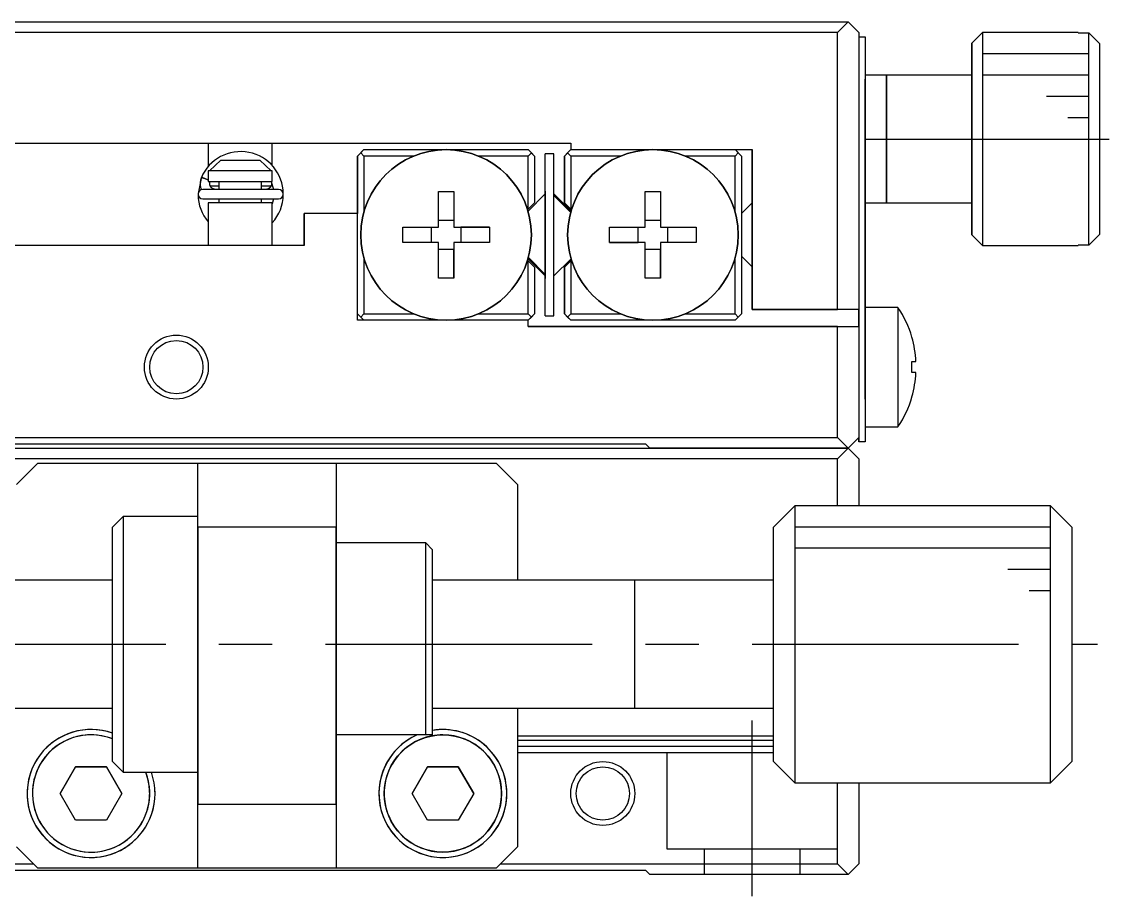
# Model space of a CAD drawing. Extents: x -121 to 391, y -8 to 276.
# Drawn here: x 97.8 to 148.8, y 27.2 to 68.2 of the extents above; entities that cross this region are included whole.
import ezdxf

# ---------------------------------------------------------------- set-up
doc = ezdxf.new("R2010")
doc.units = 0
doc.header["$LTSCALE"] = 10
doc.linetypes.add('CENTER', pattern=[2, 1.25, -0.25, 0.25, -0.25])
doc.linetypes.add('DASHED', pattern=[3.5, 2, -1.5])
doc.layers.get('0').update_dxf_attribs({"linetype": 'CONTINUOUS'})
doc.layers.add('CENTER', color=1, linetype='CENTER')

msp = doc.modelspace()

# ---------------------------------------------------------------- linework, layer by layer
at = {"color": 7, "linetype": 'CONTINUOUS'}
for p, q in [((57.559176, 68.225204), (136.559176, 68.225204)), ((136.559176, 68.225204), (136.059176, 67.725204)), ((137.059176, 67.725204), (136.559176, 68.225204)), ((136.059176, 67.725204), (58.059176, 67.725204)), ((136.059176, 54.725204), (136.059176, 67.725204)), ((137.059176, 67.725204), (137.059176, 54.725204)), ((137.059176, 67.725204), (137.059176, 48.525204)), ((137.059176, 67.725204), (137.059176, 48.525204)), ((137.059176, 67.525204), (137.359176, 67.525204)), ((137.359176, 67.525204), (137.359176, 65.525204)), ((137.359176, 67.525204), (137.359176, 48.525204)), ((137.359176, 67.525204), (137.359176, 48.525204)), ((142.859176, 67.725204), (142.359176, 67.225204)), ((147.359176, 67.725204), (142.859176, 67.725204)), ((142.859176, 67.725204), (142.859176, 57.725204)), ((147.359176, 67.725204), (147.359176, 67.709178)), ((147.359176, 67.709178), (147.859176, 67.709178)), ((147.859176, 57.741229), (147.859176, 67.709178)), ((147.859176, 67.709178), (148.359176, 67.207391)), ((142.359176, 65.725204), (142.359176, 67.225204)), ((142.359176, 58.225204), (142.359176, 67.225204)), ((142.359176, 67.225204), (142.359176, 58.225204)), ((142.359176, 67.225204), (142.359176, 58.225204)), ((148.359176, 67.207391), (148.359176, 58.243017)), ((138.359176, 65.725204), (137.359176, 65.725204)), ((142.359176, 65.725204), (137.359176, 65.725204)), ((142.359176, 65.725204), (137.359176, 65.725204)), ((137.359176, 50.525204), (137.359176, 65.525204)), ((138.359176, 59.725204), (138.359176, 65.725204)), ((142.359176, 65.725204), (138.359176, 65.725204)), ((138.359176, 65.725204), (138.359176, 59.725204)), ((138.359176, 65.725204), (138.359176, 59.725204)), ((138.359176, 65.725204), (138.359176, 59.725204)), ((142.359176, 59.725204), (142.359176, 65.725204)), ((142.359176, 65.725204), (142.359176, 59.725204)), ((70.559176, 62.525204), (123.559176, 62.525204)), ((70.559176, 62.525204), (123.559176, 62.525204)), ((87.134176, 62.525204), (106.984176, 62.525204)), ((106.559176, 62.525204), (106.559176, 61.437871)), ((106.984176, 62.525204), (109.134176, 62.525204)), ((109.134176, 62.525204), (123.559176, 62.525204)), ((109.559176, 61.475624), (109.559176, 62.525204)), ((113.859176, 62.225204), (113.559176, 61.925204)), ((113.859176, 62.225204), (113.559176, 61.925204)), ((113.709176, 62.075204), (113.859176, 62.225204)), ((113.859176, 62.225204), (113.709176, 62.075204)), ((113.859176, 62.225204), (117.709176, 62.225204)), ((113.859176, 62.225204), (121.559176, 62.225204)), ((113.859176, 62.225204), (121.559176, 62.225204)), ((117.709176, 62.225204), (121.559176, 62.225204)), ((121.559176, 62.225204), (121.709176, 62.075204)), ((121.859176, 61.925204), (121.559176, 62.225204)), ((121.859176, 61.925204), (121.559176, 62.225204)), ((123.559176, 62.225204), (123.259176, 61.925204)), ((123.559176, 62.225204), (123.259176, 61.925204)), ((123.409176, 62.075204), (123.559176, 62.225204)), ((123.559176, 62.225204), (123.409176, 62.075204)), ((123.559176, 62.525204), (123.559176, 62.225204)), ((123.559176, 62.225204), (132.059176, 62.225204)), ((131.259176, 62.225204), (131.409176, 62.075204)), ((131.559176, 61.925204), (131.259176, 62.225204)), ((131.559176, 61.925204), (131.259176, 62.225204)), ((132.059176, 62.225204), (132.059176, 54.725204)), ((132.059176, 58.725204), (132.059176, 62.225204)), ((132.059176, 54.725204), (132.059176, 62.225204)), ((132.059176, 54.725204), (132.059176, 62.225204)), ((106.613493, 61.225204), (107.142661, 61.725204)), ((107.142661, 61.725204), (108.975691, 61.725204)), ((108.975691, 61.725204), (109.504859, 61.225204)), ((113.709176, 62.075204), (113.559176, 61.925204)), ((113.559176, 61.925204), (113.709176, 62.075204)), ((113.559176, 59.225204), (113.559176, 61.925204)), ((113.559176, 61.925204), (113.559176, 59.225204)), ((113.559176, 54.225204), (113.559176, 61.925204)), ((113.559176, 54.225204), (113.559176, 61.925204)), ((113.859176, 61.925204), (113.709176, 62.075204)), ((113.859176, 61.925204), (113.859176, 59.310331)), ((116.189308, 61.925204), (113.859176, 61.925204)), ((121.559176, 61.925204), (119.229045, 61.925204)), ((121.709176, 62.075204), (121.559176, 61.925204)), ((121.559176, 59.434912), (121.559176, 61.925204)), ((121.859176, 61.925204), (121.709176, 62.075204)), ((121.859176, 61.925204), (121.859176, 59.734912)), ((122.359176, 60.146524), (122.359176, 62.025204)), ((122.359176, 54.425204), (122.359176, 62.025204)), ((122.759176, 62.025204), (122.359176, 62.025204)), ((122.359176, 54.425204), (122.359176, 62.025204)), ((122.359176, 54.425204), (122.359176, 62.025204)), ((122.759176, 54.425204), (122.759176, 62.025204)), ((123.409176, 62.075204), (123.259176, 61.925204)), ((123.259176, 61.925204), (123.409176, 62.075204)), ((123.259176, 59.734912), (123.259176, 61.925204)), ((123.259176, 61.925204), (123.259176, 59.734912)), ((123.259176, 61.925204), (123.259176, 59.734912)), ((123.259176, 61.925204), (123.259176, 59.734912)), ((123.559176, 61.925204), (123.409176, 62.075204)), ((123.559176, 61.925204), (123.559176, 59.434912)), ((125.889308, 61.925204), (123.559176, 61.925204)), ((131.259176, 61.925204), (128.929045, 61.925204)), ((131.409176, 62.075204), (131.259176, 61.925204)), ((131.259176, 59.310331), (131.259176, 61.925204)), ((131.559176, 61.925204), (131.409176, 62.075204)), ((131.559176, 61.925204), (131.559176, 54.525204)), ((106.613493, 61.225204), (106.559176, 61.225204)), ((106.559176, 61.225204), (106.559176, 60.725204)), ((109.559176, 61.225204), (106.559176, 61.225204)), ((109.559176, 61.225204), (106.559176, 61.225204)), ((109.504859, 61.225204), (106.613493, 61.225204)), ((109.559176, 61.225204), (109.504859, 61.225204)), ((109.559176, 60.725204), (109.559176, 61.225204)), ((132.059176, 59.725204), (132.059176, 61.225209)), ((132.059176, 59.725204), (132.059176, 61.225209)), ((106.215623, 60.868863), (106.076831, 60.161912)), ((106.180026, 60.706676), (106.17726, 60.67091)), ((106.184573, 60.742261), (106.180026, 60.706676)), ((106.190889, 60.77758), (106.184573, 60.742261)), ((106.198959, 60.812545), (106.190889, 60.77758)), ((106.208764, 60.84707), (106.198959, 60.812545)), ((106.220279, 60.881068), (106.208764, 60.84707)), ((106.233965, 60.914326), (106.215623, 60.868863)), ((106.233965, 60.914326), (106.215623, 60.868863)), ((106.228866, 60.901687), (106.215623, 60.868863)), ((106.232739, 60.912713), (106.220279, 60.881068)), ((106.234123, 60.914262), (106.228866, 60.901687)), ((106.234396, 60.914236), (106.232739, 60.912713)), ((106.251717, 60.954667), (106.234123, 60.914262)), ((106.237765, 60.91502), (106.234396, 60.914236)), ((106.237218, 60.921714), (106.483095, 60.842479)), ((106.242201, 60.915089), (106.237765, 60.91502)), ((106.247954, 60.914562), (106.242201, 60.915089)), ((106.254984, 60.913442), (106.247954, 60.914562)), ((106.263244, 60.911736), (106.254984, 60.913442)), ((106.272681, 60.909456), (106.263244, 60.911736)), ((106.28323, 60.906616), (106.272681, 60.909456)), ((106.294822, 60.903237), (106.28323, 60.906616)), ((106.30738, 60.89934), (106.294822, 60.903237)), ((106.32082, 60.894951), (106.30738, 60.89934)), ((106.335053, 60.890099), (106.32082, 60.894951)), ((106.349984, 60.884817), (106.335053, 60.890099)), ((106.365515, 60.87914), (106.349984, 60.884817)), ((106.381541, 60.873105), (106.365515, 60.87914)), ((106.397956, 60.866752), (106.381541, 60.873105)), ((106.414652, 60.860125), (106.397956, 60.866752)), ((106.431517, 60.853266), (106.414652, 60.860125)), ((106.448439, 60.846222), (106.431517, 60.853266)), ((106.465305, 60.839039), (106.448439, 60.846222)), ((106.482003, 60.831765), (106.465305, 60.839039)), ((106.498423, 60.824449), (106.482003, 60.831765)), ((106.483095, 60.842479), (106.559184, 60.806605)), ((106.514455, 60.817138), (106.498423, 60.824449)), ((106.529993, 60.809883), (106.514455, 60.817138)), ((106.544933, 60.80273), (106.529993, 60.809883)), ((106.559176, 60.795727), (106.544933, 60.80273)), ((106.559176, 60.725204), (109.559176, 60.725204)), ((106.6301, 60.678547), (106.632733, 60.691944)), ((106.632733, 60.691944), (106.63604, 60.705191)), ((106.63604, 60.705191), (106.640013, 60.718252)), ((106.640013, 60.718252), (106.642437, 60.725232)), ((107.059176, 60.725204), (107.059176, 60.361064)), ((107.059176, 60.725204), (107.059176, 60.361064)), ((107.059176, 60.725204), (107.059176, 60.361064)), ((109.059176, 60.361064), (109.059176, 60.725204)), ((109.059176, 60.361064), (109.059176, 60.725204)), ((109.059176, 60.361064), (109.059176, 60.725204)), ((109.509141, 60.725208), (109.509297, 60.724775)), ((109.509297, 60.724775), (109.513597, 60.71184)), ((109.50976, 60.725352), (109.610022, 60.361093)), ((109.513597, 60.71184), (109.517239, 60.6987)), ((109.517239, 60.6987), (109.520212, 60.68539)), ((109.918235, 60.912413), (109.905266, 60.942488)), ((109.914546, 60.918867), (109.914348, 60.921571)), ((109.938918, 60.859186), (109.91883, 60.912713)), ((106.17726, 60.67091), (106.176279, 60.635053)), ((106.176279, 60.635053), (106.177088, 60.599192)), ((106.177088, 60.599192), (106.179683, 60.563415)), ((106.179683, 60.563415), (106.184059, 60.527811)), ((106.184059, 60.527811), (106.190205, 60.492466)), ((106.190205, 60.492466), (106.198105, 60.457467)), ((106.198105, 60.457467), (106.207741, 60.422901)), ((106.207741, 60.422901), (106.219089, 60.388852)), ((106.219089, 60.388852), (106.232121, 60.355404)), ((106.232121, 60.355404), (106.23404, 60.350862)), ((109.850785, 60.361064), (106.300785, 60.361064)), ((106.626314, 60.637802), (106.626887, 60.65144)), ((106.626434, 60.624154), (106.626314, 60.637802)), ((106.627244, 60.610532), (106.626434, 60.624154)), ((106.626887, 60.65144), (106.62815, 60.665034)), ((106.628743, 60.596971), (106.627244, 60.610532)), ((106.62815, 60.665034), (106.6301, 60.678547)), ((106.630926, 60.583508), (106.628743, 60.596971)), ((106.633786, 60.570175), (106.630926, 60.583508)), ((106.637314, 60.557008), (106.633786, 60.570175)), ((106.641501, 60.54404), (106.637314, 60.557008)), ((106.646335, 60.531304), (106.641501, 60.54404)), ((106.651801, 60.518832), (106.646335, 60.531304)), ((106.648555, 60.525204), (107.059176, 60.525204)), ((106.657885, 60.506654), (106.651801, 60.518832)), ((106.664569, 60.4948), (106.657885, 60.506654)), ((106.671836, 60.4833), (106.664569, 60.4948)), ((106.679665, 60.472182), (106.671836, 60.4833)), ((106.688037, 60.461471), (106.679665, 60.472182)), ((106.696928, 60.451194), (106.688037, 60.461471)), ((106.706317, 60.441375), (106.696928, 60.451194)), ((106.716178, 60.432035), (106.706317, 60.441375)), ((106.726487, 60.423198), (106.716178, 60.432035)), ((106.737217, 60.414883), (106.726487, 60.423198)), ((106.748342, 60.407109), (106.737217, 60.414883)), ((106.759834, 60.399894), (106.748342, 60.407109)), ((106.771666, 60.393254), (106.759834, 60.399894)), ((106.783807, 60.387203), (106.771666, 60.393254)), ((106.79623, 60.381756), (106.783807, 60.387203)), ((106.808904, 60.376925), (106.79623, 60.381756)), ((106.821798, 60.372719), (106.808904, 60.376925)), ((106.834882, 60.36915), (106.821798, 60.372719)), ((106.848125, 60.366223), (106.834882, 60.36915)), ((106.861496, 60.363947), (106.848125, 60.366223)), ((106.874962, 60.362327), (106.861496, 60.363947)), ((106.888492, 60.361365), (106.874962, 60.362327)), ((106.901341, 60.361064), (106.888492, 60.361365)), ((107.059176, 60.525204), (107.059176, 60.361064)), ((109.059176, 60.525204), (109.503012, 60.525204)), ((109.059176, 60.361064), (109.059176, 60.525204)), ((109.255734, 60.36112), (109.250228, 60.361064)), ((109.269287, 60.361724), (109.255734, 60.36112)), ((109.282797, 60.362989), (109.269287, 60.361724)), ((109.296231, 60.364912), (109.282797, 60.362989)), ((109.309557, 60.36749), (109.296231, 60.364912)), ((109.322744, 60.370717), (109.309557, 60.36749)), ((109.335761, 60.374586), (109.322744, 60.370717)), ((109.348575, 60.379089), (109.335761, 60.374586)), ((109.361156, 60.384216), (109.348575, 60.379089)), ((109.373474, 60.389957), (109.361156, 60.384216)), ((109.385498, 60.396298), (109.373474, 60.389957)), ((109.397198, 60.403225), (109.385498, 60.396298)), ((109.408546, 60.410724), (109.397198, 60.403225)), ((109.419513, 60.418776), (109.408546, 60.410724)), ((109.430072, 60.427364), (109.419513, 60.418776)), ((109.440194, 60.436468), (109.430072, 60.427364)), ((109.449856, 60.446067), (109.440194, 60.436468)), ((109.45903, 60.456138), (109.449856, 60.446067)), ((109.467693, 60.466657), (109.45903, 60.456138)), ((109.475823, 60.477599), (109.467693, 60.466657)), ((109.483396, 60.488938), (109.475823, 60.477599)), ((109.490394, 60.500645), (109.483396, 60.488938)), ((109.496796, 60.512691), (109.490394, 60.500645)), ((109.502586, 60.525047), (109.496796, 60.512691)), ((109.507746, 60.537682), (109.502586, 60.525047)), ((109.512264, 60.550563), (109.507746, 60.537682)), ((109.516125, 60.563657), (109.512264, 60.550563)), ((109.51932, 60.57693), (109.516125, 60.563657)), ((109.52184, 60.590349), (109.51932, 60.57693)), ((109.520212, 60.68539), (109.52251, 60.671942)), ((109.523676, 60.603878), (109.52184, 60.590349)), ((109.52251, 60.671942), (109.524123, 60.658392)), ((109.524825, 60.617483), (109.523676, 60.603878)), ((109.524123, 60.658392), (109.525049, 60.644775)), ((109.525283, 60.631127), (109.524825, 60.617483)), ((109.525049, 60.644775), (109.525283, 60.631127)), ((117.349176, 60.260634), (118.069176, 60.260634)), ((117.349176, 58.585204), (117.349176, 60.260634)), ((118.069176, 60.260634), (118.069176, 58.585204)), ((118.069176, 60.260634), (118.069176, 58.913233)), ((118.069176, 60.260634), (118.069176, 58.585204)), ((118.069176, 60.260634), (118.069176, 58.585204)), ((122.359176, 60.146524), (122.359176, 60.275204)), ((122.359176, 60.275204), (122.359176, 60.146524)), ((122.359176, 60.146524), (122.359176, 60.275204)), ((122.359176, 60.275204), (122.359176, 60.146524)), ((122.359176, 60.146524), (122.359176, 60.275204)), ((122.359176, 60.275204), (122.359176, 60.146524)), ((122.359176, 60.146524), (122.359176, 60.275204)), ((122.359176, 60.275204), (122.359176, 60.146524)), ((122.359176, 60.146524), (122.359176, 60.275204)), ((122.359176, 60.275204), (122.359176, 60.146524)), ((122.359176, 60.146524), (122.359176, 60.275204)), ((122.359176, 60.275204), (122.359176, 60.146524)), ((122.359176, 60.146524), (122.359176, 60.275204)), ((122.359176, 60.275204), (122.359176, 60.146524)), ((122.359176, 60.146524), (122.359176, 60.275204)), ((122.359176, 60.275204), (122.359176, 60.146524)), ((122.359176, 60.146524), (122.359176, 60.275204)), ((122.359176, 60.275204), (122.359176, 60.146524)), ((122.359176, 60.146524), (122.359176, 60.275204)), ((122.359176, 60.275204), (122.359176, 60.146524)), ((122.359176, 60.146524), (122.359176, 60.275204)), ((122.359176, 60.275204), (122.359176, 60.146524)), ((122.359176, 60.146524), (122.359176, 60.275204)), ((122.359176, 60.275204), (122.359176, 56.175204)), ((127.049176, 60.260634), (127.769176, 60.260634)), ((127.049176, 58.585204), (127.049176, 60.260634)), ((127.769176, 60.260634), (127.769176, 58.585204)), ((127.769176, 60.260634), (127.769176, 58.913233)), ((127.769176, 60.260634), (127.769176, 58.585204)), ((127.769176, 60.260634), (127.769176, 58.585204)), ((106.300785, 59.911064), (109.850785, 59.911064)), ((109.559176, 59.725204), (106.559176, 59.725204)), ((106.559176, 59.725204), (106.559176, 57.725204)), ((107.059176, 59.911064), (107.059176, 59.725204)), ((107.059176, 59.911064), (107.059176, 59.725204)), ((107.059176, 59.911064), (107.059176, 59.725204)), ((107.059176, 59.911064), (107.059176, 59.725204)), ((109.059176, 59.725204), (109.059176, 59.911064)), ((109.059176, 59.725204), (109.059176, 59.911064)), ((109.059176, 59.725204), (109.059176, 59.911064)), ((109.059176, 59.725204), (109.059176, 59.911064)), ((109.559176, 57.725204), (109.559176, 59.725204)), ((109.609701, 59.911014), (109.559542, 59.685991)), ((121.530764, 59.406501), (121.859176, 59.734912)), ((121.530764, 59.406501), (121.859176, 59.734912)), ((122.359176, 60.146524), (121.551131, 59.338479)), ((121.559176, 59.434912), (121.859176, 59.734912)), ((123.567221, 59.338479), (122.759176, 60.146524)), ((122.759176, 60.075813), (123.551666, 59.283323)), ((123.559176, 59.434912), (123.259176, 59.734912)), ((123.259176, 59.734912), (123.559176, 59.434912)), ((123.259176, 59.734912), (123.587588, 59.406501)), ((123.259176, 59.734912), (123.587588, 59.406501)), ((132.059176, 59.725204), (131.559176, 59.225204)), ((132.059176, 59.725204), (131.559176, 59.225204)), ((132.059176, 59.725204), (131.809176, 59.475204)), ((137.359176, 59.725204), (138.359176, 59.725204)), ((137.359176, 59.725204), (142.359176, 59.725204)), ((137.359176, 59.725204), (142.359176, 59.725204)), ((138.359176, 59.725204), (142.359176, 59.725204)), ((142.359176, 58.225204), (142.359176, 59.725204)), ((111.059176, 59.225204), (111.059176, 57.725204)), ((113.559176, 59.225204), (111.059176, 59.225204)), ((111.059176, 57.725204), (111.059176, 59.225204)), ((111.059176, 57.725204), (111.059176, 59.225204)), ((111.059176, 57.725204), (111.059176, 59.225204)), ((113.559176, 54.225204), (113.559176, 59.225204)), ((121.530764, 59.406501), (121.559176, 59.434912)), ((123.587588, 59.406501), (123.559176, 59.434912)), ((123.559176, 59.434912), (123.587588, 59.406501)), ((131.809176, 59.475204), (131.559176, 59.225204)), ((117.349176, 58.913233), (118.069176, 58.913233)), ((118.069176, 58.913233), (118.069176, 58.585204)), ((127.049176, 58.913233), (127.769176, 58.913233)), ((127.769176, 58.913233), (127.769176, 58.585204)), ((132.059176, 58.725204), (132.059176, 57.772576)), ((132.059176, 57.772576), (132.059176, 58.725204)), ((115.673746, 57.865204), (115.673746, 58.585204)), ((115.673746, 58.585204), (117.349176, 58.585204)), ((115.673746, 58.585204), (117.021147, 58.585204)), ((115.673746, 58.585204), (117.349176, 58.585204)), ((115.673746, 58.585204), (117.349176, 58.585204)), ((117.021147, 58.585204), (117.349176, 58.585204)), ((117.021147, 57.865204), (117.021147, 58.585204)), ((118.069176, 58.585204), (119.744607, 58.585204)), ((118.069176, 58.585204), (118.397205, 58.585204)), ((118.069176, 58.585204), (119.744607, 58.585204)), ((118.069176, 58.585204), (119.744607, 58.585204)), ((119.744607, 58.585204), (118.397205, 58.585204)), ((118.397205, 58.585204), (118.397205, 57.865204)), ((119.744607, 58.585204), (119.744607, 57.865204)), ((125.373746, 58.585204), (127.049176, 58.585204)), ((125.373746, 57.865204), (125.373746, 58.585204)), ((126.721147, 57.865204), (126.721147, 58.585204)), ((127.769176, 58.585204), (129.444607, 58.585204)), ((128.097205, 58.585204), (128.097205, 57.865204)), ((129.444607, 58.585204), (129.444607, 57.865204)), ((142.359176, 58.225204), (142.859176, 57.725204)), ((148.359176, 58.243017), (147.859176, 57.741229)), ((111.059176, 57.725204), (83.059176, 57.725204)), ((111.059176, 57.725204), (83.059176, 57.725204)), ((106.984176, 57.725204), (87.134176, 57.725204)), ((109.134176, 57.725204), (106.984176, 57.725204)), ((111.059176, 57.725204), (109.134176, 57.725204)), ((117.349176, 57.865204), (115.673746, 57.865204)), ((117.349176, 56.189773), (117.349176, 57.865204)), ((118.069176, 57.865204), (118.069176, 56.189773)), ((119.744607, 57.865204), (118.069176, 57.865204)), ((118.069176, 57.865204), (118.069176, 57.537175)), ((118.069176, 57.865204), (118.069176, 56.189773)), ((118.069176, 57.865204), (118.069176, 56.189773)), ((127.049176, 57.865204), (125.373746, 57.865204)), ((125.373746, 57.865204), (126.721147, 57.865204)), ((127.049176, 57.865204), (125.373746, 57.865204)), ((127.049176, 57.865204), (125.373746, 57.865204)), ((127.049176, 57.865204), (126.721147, 57.865204)), ((127.049176, 56.189773), (127.049176, 57.865204)), ((127.769176, 57.865204), (127.769176, 56.189773)), ((129.444607, 57.865204), (127.769176, 57.865204)), ((127.769176, 57.865204), (127.769176, 57.537175)), ((128.097205, 57.865204), (127.769176, 57.865204)), ((129.444607, 57.865204), (127.769176, 57.865204)), ((127.769176, 57.865204), (127.769176, 56.189773)), ((127.769176, 57.865204), (127.769176, 56.189773)), ((129.444607, 57.865204), (127.769176, 57.865204)), ((129.444607, 57.865204), (128.097205, 57.865204)), ((142.859176, 57.725204), (147.359176, 57.725204)), ((147.859176, 57.741229), (147.359176, 57.741229)), ((147.359176, 57.741229), (147.359176, 57.725204)), ((113.859176, 57.140077), (113.859176, 54.525204)), ((118.069176, 57.537175), (117.349176, 57.537175)), ((118.069176, 56.189773), (118.069176, 57.537175)), ((122.359176, 56.374594), (121.566686, 57.167084)), ((122.359176, 56.374594), (121.566686, 57.167084)), ((122.359176, 56.374594), (121.566686, 57.167084)), ((122.359176, 56.374594), (121.566686, 57.167084)), ((127.769176, 57.537175), (127.049176, 57.537175)), ((127.769176, 56.189773), (127.769176, 57.537175)), ((131.259176, 54.525204), (131.259176, 57.140077)), ((131.559176, 57.225204), (131.809176, 56.975204)), ((131.559176, 57.225204), (132.059176, 56.725204)), ((131.559176, 57.225204), (132.059176, 56.725204)), ((121.559176, 57.015495), (121.530764, 57.043907)), ((121.859176, 56.715495), (121.530764, 57.043907)), ((121.859176, 56.715495), (121.530764, 57.043907)), ((121.551131, 57.111928), (122.359176, 56.303883)), ((121.559176, 54.525204), (121.559176, 57.015495)), ((121.859176, 56.715495), (121.559176, 57.015495)), ((121.859176, 56.715495), (121.859176, 54.525204)), ((122.759176, 56.303883), (123.567221, 57.111928)), ((123.587588, 57.043907), (123.259176, 56.715495)), ((123.587588, 57.043907), (123.259176, 56.715495)), ((123.559176, 57.015495), (123.259176, 56.715495)), ((123.259176, 56.715495), (123.559176, 57.015495)), ((123.259176, 54.525204), (123.259176, 56.715495)), ((123.259176, 56.715495), (123.259176, 54.525204)), ((123.259176, 56.715495), (123.259176, 54.525204)), ((123.259176, 56.715495), (123.259176, 54.525204)), ((123.559176, 57.015495), (123.587588, 57.043907)), ((123.587588, 57.043907), (123.559176, 57.015495)), ((123.559176, 57.015495), (123.559176, 54.525204)), ((131.809176, 56.975204), (132.059176, 56.725204)), ((132.059176, 54.725204), (132.059176, 56.725209)), ((118.069176, 56.189773), (117.349176, 56.189773)), ((122.359176, 56.374594), (122.359176, 56.175204)), ((122.359176, 56.175204), (122.359176, 56.374594)), ((122.359176, 56.175204), (122.359176, 56.303883)), ((122.359176, 56.303883), (122.359176, 56.175204)), ((122.359176, 56.175204), (122.359176, 56.303883)), ((122.359176, 56.303883), (122.359176, 56.175204)), ((122.359176, 56.175204), (122.359176, 56.303883)), ((122.359176, 56.303883), (122.359176, 56.175204)), ((122.359176, 56.175204), (122.359176, 56.303883)), ((122.359176, 56.303883), (122.359176, 56.175204)), ((122.359176, 56.175204), (122.359176, 56.303883)), ((122.359176, 56.303883), (122.359176, 56.175204)), ((122.359176, 56.175204), (122.359176, 56.303883)), ((122.359176, 56.303883), (122.359176, 56.175204)), ((122.359176, 56.175204), (122.359176, 56.303883)), ((122.359176, 56.303883), (122.359176, 56.175204)), ((122.359176, 56.175204), (122.359176, 56.303883)), ((122.359176, 56.303883), (122.359176, 56.175204)), ((122.359176, 56.175204), (122.359176, 56.303883)), ((122.359176, 56.303883), (122.359176, 56.175204)), ((122.359176, 56.175204), (122.359176, 56.303883)), ((122.359176, 56.303883), (122.359176, 56.175204)), ((122.359176, 56.175204), (122.359176, 56.303883)), ((122.359176, 54.425204), (122.359176, 56.303883)), ((127.769176, 56.189773), (127.049176, 56.189773)), ((132.059176, 54.725204), (136.059176, 54.725204)), ((137.059176, 54.725204), (132.059176, 54.725204)), ((137.059176, 54.725204), (132.059176, 54.725204)), ((137.059176, 54.725204), (136.059176, 54.725204)), ((137.059176, 53.925204), (137.059176, 54.725204)), ((137.059176, 53.925204), (137.059176, 54.725204)), ((138.901639, 54.825204), (137.359176, 54.825204)), ((138.901639, 54.825204), (138.901639, 49.225204)), ((113.559176, 54.525204), (113.709176, 54.375204)), ((113.709176, 54.375204), (113.559176, 54.525204)), ((113.859176, 54.225204), (113.559176, 54.525204)), ((113.859176, 54.225204), (113.559176, 54.525204)), ((121.559176, 54.225204), (113.559176, 54.225204)), ((113.709176, 54.375204), (113.859176, 54.525204)), ((113.859176, 54.225204), (113.709176, 54.375204)), ((113.709176, 54.375204), (113.859176, 54.225204)), ((113.859176, 54.525204), (116.189308, 54.525204)), ((119.229045, 54.525204), (121.559176, 54.525204)), ((121.559176, 54.525204), (121.709176, 54.375204)), ((121.559176, 54.225204), (121.859176, 54.525204)), ((121.559176, 54.225204), (121.859176, 54.525204)), ((121.709176, 54.375204), (121.559176, 54.225204)), ((121.559176, 53.925204), (121.559176, 54.225204)), ((121.709176, 54.375204), (121.859176, 54.525204)), ((122.359176, 54.425204), (122.759176, 54.425204)), ((123.259176, 54.525204), (123.409176, 54.375204)), ((123.409176, 54.375204), (123.259176, 54.525204)), ((123.559176, 54.225204), (123.259176, 54.525204)), ((123.559176, 54.225204), (123.259176, 54.525204)), ((123.409176, 54.375204), (123.559176, 54.525204)), ((123.559176, 54.225204), (123.409176, 54.375204)), ((123.409176, 54.375204), (123.559176, 54.225204)), ((123.559176, 54.525204), (125.889308, 54.525204)), ((127.409176, 54.225204), (123.559176, 54.225204)), ((131.259176, 54.225204), (123.559176, 54.225204)), ((131.259176, 54.225204), (123.559176, 54.225204)), ((131.259176, 54.225204), (127.409176, 54.225204)), ((128.929045, 54.525204), (131.259176, 54.525204)), ((131.259176, 54.525204), (131.409176, 54.375204)), ((131.259176, 54.225204), (131.559176, 54.525204)), ((131.259176, 54.225204), (131.559176, 54.525204)), ((131.409176, 54.375204), (131.259176, 54.225204)), ((131.409176, 54.375204), (131.559176, 54.525204)), ((136.059176, 53.925204), (121.559176, 53.925204)), ((121.559176, 53.925204), (137.059176, 53.925204)), ((121.559176, 53.925204), (137.059176, 53.925204)), ((136.059176, 48.725204), (136.059176, 53.925204)), ((136.059176, 53.925204), (137.059176, 53.925204)), ((137.059176, 53.925204), (137.059176, 48.725204)), ((139.552381, 53.424343), (139.558549, 53.427352)), ((139.552381, 52.285204), (139.745638, 52.285204)), ((139.552381, 51.765204), (139.552381, 52.285204)), ((139.745638, 51.765204), (139.552381, 51.765204)), ((137.359176, 50.525204), (137.359176, 48.525204)), ((139.558549, 50.623056), (139.552381, 50.626065)), ((137.359176, 49.225204), (138.901639, 49.225204)), ((58.059176, 48.725204), (136.059176, 48.725204)), ((136.559176, 48.225204), (136.059176, 48.725204)), ((137.059176, 47.725204), (136.059176, 48.725204)), ((137.059176, 48.725204), (136.059176, 47.725204)), ((137.059176, 48.725204), (136.059176, 47.725204)), ((137.059176, 47.725204), (136.059176, 48.725204)), ((137.059176, 48.725204), (136.559176, 48.225204)), ((137.059176, 48.525204), (137.059176, 48.725204)), ((137.059176, 48.525204), (137.059176, 48.725204)), ((137.359176, 48.525204), (137.059176, 48.525204)), ((57.559176, 48.225204), (136.559176, 48.225204)), ((57.559176, 48.225204), (136.559176, 48.225204)), ((66.859176, 48.225204), (127.259176, 48.225204)), ((67.059176, 48.425204), (127.059176, 48.425204)), ((127.059176, 48.425204), (127.259176, 48.225204)), ((127.059176, 48.425204), (127.259176, 48.225204)), ((127.059176, 48.425204), (127.259176, 48.225204)), ((127.059176, 48.425204), (127.259176, 48.225204)), ((136.559176, 48.225204), (127.259176, 48.225204)), ((127.259176, 48.225204), (136.559176, 48.225204)), ((136.559176, 48.225204), (136.059176, 47.725204)), ((137.059176, 47.725204), (136.559176, 48.225204)), ((136.059176, 47.725204), (58.059176, 47.725204)), ((98.559176, 47.525204), (97.559176, 46.525204)), ((98.559176, 47.525204), (106.059176, 47.525204)), ((98.559176, 47.525204), (120.059176, 47.525204)), ((98.559176, 47.525204), (120.059176, 47.525204)), ((106.059176, 47.525204), (112.559176, 47.525204)), ((106.059176, 44.525204), (106.059176, 47.525204)), ((106.059176, 28.525204), (106.059176, 47.525204)), ((106.059176, 28.525204), (106.059176, 47.525204)), ((112.559176, 47.525204), (112.559176, 44.525204)), ((112.559176, 47.525204), (120.059176, 47.525204)), ((112.559176, 47.525204), (112.559176, 28.525204)), ((112.559176, 47.525204), (112.559176, 28.525204)), ((121.059176, 46.525204), (120.059176, 47.525204)), ((136.059176, 45.525204), (136.059176, 47.725204)), ((137.059176, 47.725204), (137.059176, 45.525204)), ((121.059176, 46.525204), (121.059176, 42.025204)), ((134.059176, 45.525204), (133.059176, 44.525204)), ((134.059176, 45.525204), (134.059176, 38.966336)), ((146.059176, 45.525204), (134.059176, 45.525204)), ((134.059176, 45.525204), (134.059176, 32.525204)), ((134.059176, 45.525204), (134.059176, 32.525204)), ((146.059176, 32.525204), (146.059176, 45.525204)), ((147.059176, 44.525204), (146.059176, 45.525204)), ((102.559176, 45.025204), (102.059176, 44.525204)), ((102.559176, 45.025204), (102.559176, 33.025204)), ((106.059176, 45.025204), (102.559176, 45.025204)), ((102.059176, 33.525204), (102.059176, 44.525204)), ((112.559176, 44.525204), (106.059176, 44.525204)), ((106.059176, 44.525204), (106.059176, 31.525204)), ((112.559176, 31.525204), (112.559176, 44.525204)), ((133.059176, 38.975393), (133.059176, 44.525204)), ((133.059176, 33.525204), (133.059176, 44.525204)), ((133.059176, 33.525204), (133.059176, 44.525204)), ((147.059176, 44.525204), (147.059176, 33.525204)), ((116.759176, 43.775204), (112.559176, 43.775204)), ((116.759176, 34.775204), (116.759176, 43.775204)), ((117.059176, 43.475204), (116.759176, 43.775204)), ((117.059176, 43.475204), (117.059176, 34.775204)), ((102.059176, 42.025204), (95.425202, 42.025204)), ((126.559176, 42.025204), (117.059176, 42.025204)), ((133.059176, 42.025204), (117.059176, 42.025204)), ((133.059176, 42.025204), (117.059176, 42.025204)), ((126.559176, 42.025204), (126.554176, 42.025204)), ((126.559176, 39.09806), (126.559176, 42.025209)), ((126.559176, 36.025199), (126.559176, 42.025209)), ((126.559176, 36.025199), (126.559176, 42.025209)), ((133.059176, 42.025204), (126.559176, 42.025204)), ((126.564176, 42.025204), (126.559176, 42.025204)), ((126.559176, 39.025204), (126.559176, 39.09806)), ((126.559176, 38.898014), (126.559176, 39.025204)), ((126.559176, 36.025199), (126.559176, 38.898014)), ((133.059176, 33.525204), (133.059176, 38.975393)), ((134.059176, 38.966336), (134.059176, 32.525204)), ((95.425202, 36.025204), (102.059176, 36.025204)), ((117.059176, 36.025204), (126.559176, 36.025204)), ((117.059176, 36.025204), (133.059176, 36.025204)), ((117.059176, 36.025204), (133.059176, 36.025204)), ((121.059176, 36.025204), (121.059176, 29.525204)), ((126.554176, 36.025204), (126.559176, 36.025204)), ((126.559176, 36.025204), (133.059176, 36.025204)), ((126.559176, 36.025204), (126.564176, 36.025204)), ((116.759176, 34.775204), (112.559176, 34.775204)), ((117.059176, 34.775204), (112.559176, 34.775204)), ((117.059176, 34.775204), (112.559176, 34.775204)), ((117.059176, 34.775204), (116.759176, 34.775204)), ((121.059176, 34.725204), (133.059176, 34.725204)), ((121.059176, 34.525204), (133.059176, 34.525204)), ((133.059176, 34.225204), (121.059176, 34.225204)), ((133.059176, 33.925204), (121.059176, 33.925204)), ((99.6158, 32.025204), (100.337488, 33.275204)), ((100.337488, 33.275204), (99.6158, 32.025204)), ((100.337488, 33.275204), (99.6158, 32.025204)), ((100.337488, 33.275204), (99.6158, 32.025204)), ((100.337488, 33.275204), (101.780864, 33.275204)), ((101.780864, 33.275204), (100.337488, 33.275204)), ((101.780864, 33.275204), (100.337488, 33.275204)), ((101.780864, 33.275204), (100.337488, 33.275204)), ((101.780864, 33.275204), (102.502552, 32.025204)), ((102.502552, 32.025204), (101.780864, 33.275204)), ((102.502552, 32.025204), (101.780864, 33.275204)), ((102.502552, 32.025204), (101.780864, 33.275204)), ((102.059176, 33.525204), (102.559176, 33.025204)), ((116.1158, 32.025204), (116.837488, 33.275204)), ((116.837488, 33.275204), (116.1158, 32.025204)), ((116.837488, 33.275204), (116.1158, 32.025204)), ((116.837488, 33.275204), (116.1158, 32.025204)), ((116.837488, 33.275204), (118.280864, 33.275204)), ((118.280864, 33.275204), (116.837488, 33.275204)), ((118.280864, 33.275204), (116.837488, 33.275204)), ((118.280864, 33.275204), (116.837488, 33.275204)), ((118.280864, 33.275204), (119.002552, 32.025204)), ((119.002552, 32.025204), (118.280864, 33.275204)), ((119.002552, 32.025204), (118.280864, 33.275204)), ((119.002552, 32.025204), (118.280864, 33.275204)), ((133.059176, 33.525204), (134.059176, 32.525204)), ((146.059176, 32.525204), (147.059176, 33.525204)), ((102.559176, 33.025204), (106.059176, 33.025204)), ((134.059176, 32.525204), (146.059176, 32.525204)), ((136.059176, 28.725204), (136.059176, 32.525204)), ((137.059176, 32.525204), (137.059176, 28.725204)), ((100.337488, 30.775204), (99.6158, 32.025204)), ((102.502552, 32.025204), (101.780864, 30.775204)), ((116.837488, 30.775204), (116.1158, 32.025204)), ((119.002552, 32.025204), (118.280864, 30.775204)), ((106.059176, 31.525204), (112.559176, 31.525204)), ((106.059176, 28.525204), (106.059176, 31.525204)), ((112.559176, 31.525204), (112.559176, 28.525204)), ((101.780864, 30.775204), (100.337488, 30.775204)), ((118.280864, 30.775204), (116.837488, 30.775204)), ((97.559176, 29.525204), (98.559176, 28.525204)), ((120.059176, 28.525204), (121.059176, 29.525204)), ((58.059176, 28.725204), (98.359176, 28.725204)), ((120.259176, 28.725204), (136.059176, 28.725204)), ((136.559176, 28.225204), (136.059176, 28.725204)), ((137.059176, 28.725204), (136.559176, 28.225204)), ((67.059176, 28.425204), (127.059176, 28.425204)), ((106.059176, 28.525204), (98.559176, 28.525204)), ((120.059176, 28.525204), (98.559176, 28.525204)), ((120.059176, 28.525204), (98.559176, 28.525204)), ((112.559176, 28.525204), (106.059176, 28.525204)), ((120.059176, 28.525204), (112.559176, 28.525204)), ((127.059176, 28.425204), (127.259176, 28.225204)), ((136.559176, 28.225204), (127.259176, 28.225204))]:
    msp.add_line(p, q, dxfattribs=at)
at = {"color": 3, "linetype": 'CONTINUOUS'}
for p, q in [((147.859176, 66.725204), (142.859176, 66.725204)), ((147.859176, 65.725204), (142.859176, 65.725204)), ((147.859176, 64.725204), (145.859176, 64.725204)), ((147.859176, 63.725204), (146.859176, 63.725204)), ((146.059176, 44.525204), (134.059176, 44.525204)), ((146.059176, 43.525204), (134.059176, 43.525204)), ((146.059176, 42.525204), (144.059176, 42.525204)), ((146.059176, 41.525204), (145.059176, 41.525204))]:
    msp.add_line(p, q, dxfattribs=at)
at = {"color": 3, "linetype": 'DASHED'}
for p, q in [((128.059176, 33.925204), (128.059176, 29.425204)), ((128.059176, 29.425204), (132.059176, 29.425204)), ((128.059176, 29.425204), (136.059176, 29.425204)), ((128.059176, 29.425204), (136.059176, 29.425204)), ((129.809176, 29.425204), (129.809176, 28.225204)), ((132.059176, 29.425204), (136.059176, 29.425204)), ((134.309176, 28.225204), (134.309176, 29.425204))]:
    msp.add_line(p, q, dxfattribs=at)
at = {"color": 7, "linetype": 'CONTINUOUS'}
for centre, radius in [((117.709176, 58.225204), 4), ((117.709176, 58.225204), 4), ((127.409176, 58.225204), 4), ((127.409176, 58.225204), 4), ((105.059176, 52.025204), 1.25), ((117.559176, 32.025204), 2.75), ((117.559176, 32.025204), 2.75), ((125.059176, 32.025204), 1.25)]:
    msp.add_circle(centre, radius, dxfattribs=at)
at = {"color": 3, "linetype": 'CONTINUOUS'}
for centre in [(105.059176, 52.025204), (125.059176, 32.025204)]:
    msp.add_circle(centre, 1.5, dxfattribs=at)
at = {"color": 7, "linetype": 'CONTINUOUS'}
for centre, radius, start, end in [((117.709176, 58.225204), 4, 90, 270), ((117.709176, 58.225204), 4, 270, 90), ((127.409176, 58.225204), 4, 90, 270), ((127.409176, 58.225204), 4, 270, 90), ((108.075624, 60.135703), 1.999327, 0.741806, 157.135723), ((106.300785, 60.136064), 0.225, 90, 270), ((109.850785, 60.136064), 0.225, 270, 90), ((108.080424, 60.137727), 2.003836, 180.662864, 220.593187), ((108.079734, 60.134731), 1.995137, 317.867527, 359.351238), ((134.759176, 52.025204), 5, 16.285843, 34.055798), ((134.759176, 52.025204), 4.993235, 2.984767, 16.272555), ((134.759176, 52.025204), 4.993235, 343.727445, 357.015233), ((134.759176, 52.025204), 5, 325.944202, 343.714157), ((101.059176, 32.025204), 3, 70.528779, 0), ((101.059176, 32.025204), 3, 70.528779, 19.471221), ((101.059176, 32.025204), 3, 70.528779, 19.471221), ((101.059176, 32.025204), 2.75, 90, 21.323686), ((101.059176, 32.025204), 2.75, 68.676314, 21.323686), ((101.059176, 32.025204), 2.75, 68.676314, 21.323686), ((101.059176, 32.025204), 2.75, 68.676314, 90), ((117.559176, 32.025204), 3, 113.556464, 99.594068), ((117.559176, 32.025204), 3, 113.556464, 99.594068), ((117.559176, 32.025204), 3, 113.556464, 0), ((117.559176, 32.025204), 2.75, 100.942499, 90), ((117.559176, 32.025204), 2.75, 90, 100.942499), ((117.559176, 32.025204), 3, 0, 99.594068), ((101.059176, 32.025204), 3, 0, 19.471221)]:
    msp.add_arc(centre, radius, start, end, dxfattribs=at)
at = {"layer": 'CENTER', "color": 1, "linetype": 'CENTER'}
for p, q in [((137.359176, 62.725204), (148.809176, 62.725204)), ((92.059176, 39.025204), (148.259176, 39.025204)), ((132.059176, 27.205204), (132.059176, 35.445204))]:
    msp.add_line(p, q, dxfattribs=at)

doc.saveas('drawing.dxf')
